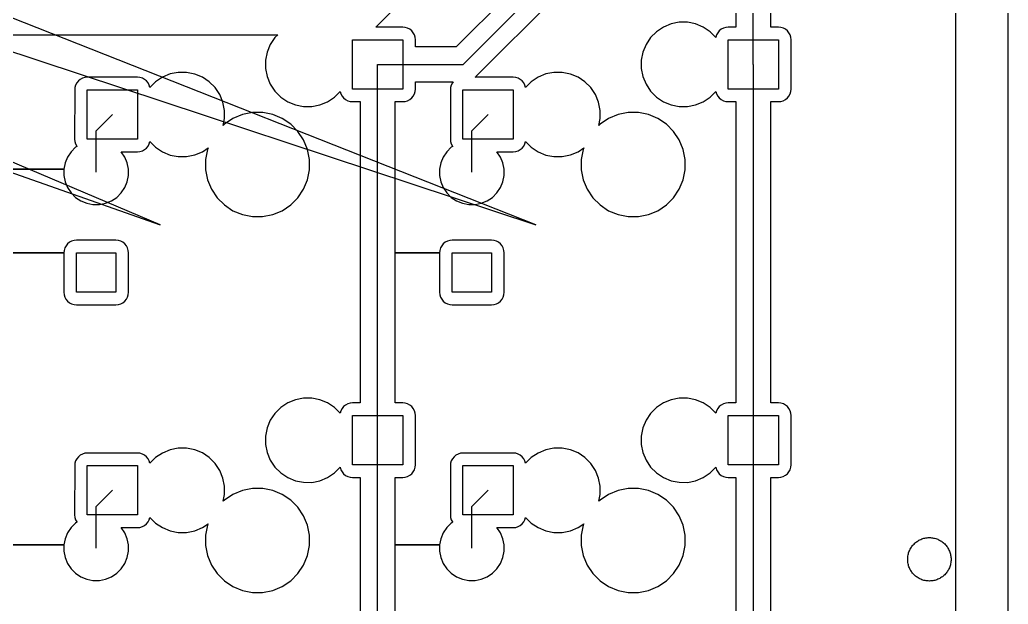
# Model space of a CAD drawing. Extents: x -29462 to 42578, y -23213 to 32194.
# Drawn here: x 37009 to 42578, y -15211 to -11919 of the extents above; entities that cross this region are included whole.
import ezdxf

# ---------------------------------------------------------------- set-up
doc = ezdxf.new("R2010")
doc.units = 0

msp = doc.modelspace()

# ---------------------------------------------------------------- linework, layer by layer
at = {"layer": 'Layer 1'}
for p, q in [((37800.32, -13074.713), (8065.38, -488.988)), ((39916.99, -13074.713), (8065.38, -488.988)), ((6520.94, -2033.48), (37800.32, -13074.713)), ((6520.94, -2033.48), (39916.99, -13074.713)), ((42577.9, -15402.5), (42577.9, -3792.83)), ((42280.8, -8446.25), (42280.8, -23213.2)), ((39507.7, -12170.7), (40952.11, -10726.29)), ((41141.8, -12170.7), (41141.8, -10693)), ((39580.80888, -12236.77823), (41018.44888, -10799.33823)), ((41043.5, -10763.9), (41043.5, -11960.9)), ((39014.9, -11960.9), (39877.653, -11098.345)), ((40101.50443, -11438.08108), (39467.06943, -12072.34708)), ((41240.3, -11960.9), (41240.3, -11558.6)), ((39167.06237, -11960.90576), (39014.9, -11960.9)), ((39180.89127, -11962.26043), (39167.06237, -11960.90576)), ((39194.15567, -11966.2962), (39180.89127, -11962.26043)), ((39206.29117, -11972.84375), (39194.15567, -11966.2962)), ((39217.01557, -11981.6773), (39206.29117, -11972.84375)), ((40635.2, -11960.50867), (40596.2534, -11986.44487)), ((40678.38, -11942.61577), (40635.2, -11960.50867)), ((40724.1, -11933.5), (40678.38, -11942.61577)), ((40770.9623, -11933.45113), (40724.1, -11933.5)), ((40816.6823, -11942.5669), (40770.9623, -11933.45113)), ((40859.8623, -11960.4598), (40816.6823, -11942.5669)), ((40898.8089, -11986.396), (40859.8623, -11960.4598)), ((40960.8889, -11972.83799), (40950.1645, -11981.67154)), ((40973.0244, -11966.29044), (40960.8889, -11972.83799)), ((40986.5711, -11962.25467), (40973.0244, -11966.29044)), ((41000.4, -11960.9), (40986.5711, -11962.25467)), ((41043.5, -11960.9), (41000.4, -11960.9)), ((41283.76237, -11960.90576), (41240.3, -11960.9)), ((41297.59127, -11962.26043), (41283.76237, -11960.90576)), ((41310.85567, -11966.2962), (41297.59127, -11962.26043)), ((41322.99117, -11972.84375), (41310.85567, -11966.2962)), ((41333.71557, -11981.6773), (41322.99117, -11972.84375)), ((35627.1155, -12003.7563), (38462.3, -12003.7)), ((38446.4956, -12019.4198), (38420.5312, -12058.2818)), ((38462.3, -12003.7), (38446.4956, -12019.4198)), ((39225.76445, -11992.43), (39217.01557, -11981.6773)), ((39232.53778, -12004.6784), (39225.76445, -11992.43)), ((39236.48889, -12017.9711), (39232.53778, -12004.6784)), ((39237.9, -12031.8), (39236.48889, -12017.9711)), ((40563.2334, -12019.49307), (40537.269, -12058.35507)), ((40596.2534, -11986.44487), (40563.2334, -12019.49307)), ((40930.7, -12018.4), (40898.8089, -11986.396)), ((40934.64229, -12004.67264), (40930.69118, -12017.96534)), ((40930.69118, -12017.96534), (40930.7, -12018.4)), ((40941.41562, -11992.42424), (40934.64229, -12004.67264)), ((40950.1645, -11981.67154), (40941.41562, -11992.42424)), ((41342.46445, -11992.43), (41333.71557, -11981.6773)), ((41349.23778, -12004.6784), (41342.46445, -11992.43)), ((41353.18889, -12017.9711), (41349.23778, -12004.6784)), ((41354.6, -12031.8), (41353.18889, -12017.9711)), ((38420.5312, -12058.2818), (38402.7512, -12101.4618)), ((38883.7, -12309.6), (38883.7, -12031.8)), ((38883.7, -12031.8), (39167.1, -12031.8)), ((39167.1, -12031.8), (39167.1, -12309.6)), ((39237.9, -12072.3), (39237.9, -12031.8)), ((39467.06943, -12072.34708), (39237.9, -12072.3)), ((40537.269, -12058.35507), (40519.489, -12101.53507)), ((41000.4, -12309.6), (41000.4, -12031.8)), ((41000.4, -12031.8), (41283.7, -12031.8)), ((41283.7, -12031.8), (41283.7, -12309.6)), ((41354.53763, -12309.60576), (41354.6, -12031.8)), ((38402.7512, -12101.4618), (38393.43787, -12147.2947)), ((40519.489, -12101.53507), (40510.17567, -12147.36797)), ((38393.43787, -12147.2947), (38393.5, -12194)), ((38393.5, -12194), (38402.81333, -12239.8329)), ((39025.1, -19049.8), (39025.1, -12170.7)), ((39025.1, -12170.7), (39507.7, -12170.7)), ((40510.17567, -12147.36797), (40510.1, -12194)), ((40510.1, -12194), (40519.41333, -12239.8329)), ((41141.8, -12170.7), (41141.8, -16404)), ((37362.0067, -12248.49044), (37349.8712, -12255.03799)), ((37375.2711, -12244.45467), (37362.0067, -12248.49044)), ((37389.1, -12243.1), (37375.2711, -12244.45467)), ((37672.39118, -12243.13466), (37389.1, -12243.1)), ((37686.22008, -12244.48933), (37672.39118, -12243.13466)), ((37699.48448, -12248.5251), (37686.22008, -12244.48933)), ((37711.90228, -12255.07265), (37699.48448, -12248.5251)), ((37813, -12242.70867), (37774.0534, -12268.64487)), ((37856.18, -12224.81577), (37813, -12242.70867)), ((37901.9, -12215.7), (37856.18, -12224.81577)), ((37948.6579, -12215.73203), (37901.9, -12215.7)), ((37994.3779, -12224.8478), (37948.6579, -12215.73203)), ((38037.5579, -12242.7407), (37994.3779, -12224.8478)), ((38076.5045, -12268.6769), (38037.5579, -12242.7407)), ((38402.81333, -12239.8329), (38420.59333, -12283.0129)), ((39574.6, -12243.1), (39577.70444, -12240.53178)), ((39789.09118, -12243.13466), (39574.6, -12243.1)), ((39577.70444, -12240.53178), (39580.80888, -12236.77823)), ((39802.92008, -12244.48933), (39789.09118, -12243.13466)), ((39816.18448, -12248.5251), (39802.92008, -12244.48933)), ((39828.60228, -12255.07265), (39816.18448, -12248.5251)), ((39929.6, -12242.70867), (39890.6534, -12268.64487)), ((39972.78, -12224.81577), (39929.6, -12242.70867)), ((40018.5, -12215.7), (39972.78, -12224.81577)), ((40065.3579, -12215.73203), (40018.5, -12215.7)), ((40111.0779, -12224.8478), (40065.3579, -12215.73203)), ((40154.2579, -12242.7407), (40111.0779, -12224.8478)), ((40193.2045, -12268.6769), (40154.2579, -12242.7407)), ((40519.41333, -12239.8329), (40537.19333, -12283.0129)), ((37319.67348, -12300.16534), (37318.26237, -12313.99424)), ((37323.62459, -12286.87264), (37319.67348, -12300.16534)), ((37330.1157, -12274.62424), (37323.62459, -12286.87264)), ((37339.1468, -12263.87154), (37330.1157, -12274.62424)), ((37349.8712, -12255.03799), (37339.1468, -12263.87154)), ((37722.62668, -12263.9062), (37711.90228, -12255.07265)), ((37731.37556, -12274.6589), (37722.62668, -12263.9062)), ((37737.86667, -12286.9073), (37731.37556, -12274.6589)), ((37742.1, -12300.2), (37737.86667, -12286.9073)), ((37742.1623, -12300.64887), (37742.1, -12300.2)), ((37774.0534, -12268.64487), (37742.1623, -12300.64887)), ((38109.5245, -12301.7251), (38076.5045, -12268.6769)), ((38135.4889, -12340.5871), (38109.5245, -12301.7251)), ((38420.59333, -12283.0129), (38446.55773, -12321.8749)), ((39237.93763, -12309.60576), (39237.9, -12269)), ((39237.9, -12269), (39451.5, -12269)), ((39436.26001, -12300.15732), (39434.8489, -12313.98622)), ((39440.21112, -12286.86462), (39436.26001, -12300.15732)), ((39446.70223, -12274.61622), (39440.21112, -12286.86462)), ((39451.5, -12269), (39446.70223, -12274.61622)), ((39839.32668, -12263.9062), (39828.60228, -12255.07265)), ((39848.07556, -12274.6589), (39839.32668, -12263.9062)), ((39854.56667, -12286.9073), (39848.07556, -12274.6589)), ((39858.8, -12300.2), (39854.56667, -12286.9073)), ((39890.6534, -12268.64487), (39858.7623, -12300.64887)), ((39858.7623, -12300.64887), (39858.8, -12300.2)), ((40226.2245, -12301.7251), (40193.2045, -12268.6769)), ((40252.1889, -12340.5871), (40226.2245, -12301.7251)), ((40537.19333, -12283.0129), (40563.15773, -12321.8749)), ((37318.26237, -12313.99424), (37318.2, -12591.8)), ((37389.1, -12591.8), (37389.1, -12314)), ((37389.1, -12314), (37672.4, -12314)), ((37672.4, -12314), (37672.4, -12591.8)), ((38153.2689, -12383.7671), (38135.4889, -12340.5871)), ((38446.55773, -12321.8749), (38479.57773, -12354.8949)), ((38479.57773, -12354.8949), (38518.52433, -12380.8593)), ((38743.2, -12380.89133), (38782.1466, -12354.92693)), ((38782.1466, -12354.92693), (38814.0377, -12322.95113)), ((38814.0377, -12322.95113), (38814, -12323.4)), ((38814, -12323.4), (38817.95111, -12336.6927)), ((38817.95111, -12336.6927), (38824.72444, -12348.9411)), ((38824.72444, -12348.9411), (38833.47332, -12359.6938)), ((38833.47332, -12359.6938), (38844.19772, -12368.49913)), ((39167.1, -12309.6), (38883.7, -12309.6)), ((39206.3288, -12368.53379), (39217.0532, -12359.72846)), ((39217.0532, -12359.72846), (39225.80208, -12348.97576)), ((39225.80208, -12348.97576), (39232.57541, -12336.72736)), ((39232.57541, -12336.72736), (39236.52652, -12323.43466)), ((39236.52652, -12323.43466), (39237.93763, -12309.60576)), ((39434.8489, -12313.98622), (39434.9, -12591.8)), ((39505.7, -12591.8), (39505.7, -12314)), ((39505.7, -12314), (39789.1, -12314)), ((39789.1, -12314), (39789.1, -12591.8)), ((40269.9689, -12383.7671), (40252.1889, -12340.5871)), ((40563.15773, -12321.8749), (40596.17773, -12354.8949)), ((40596.17773, -12354.8949), (40635.12433, -12380.8593)), ((40859.8, -12380.89133), (40898.7466, -12354.92693)), ((40898.7466, -12354.92693), (40930.6377, -12322.95113)), ((40930.6377, -12322.95113), (40930.7, -12323.4)), ((40930.7, -12323.4), (40934.65111, -12336.6927)), ((40934.65111, -12336.6927), (40941.42444, -12348.9411)), ((40941.42444, -12348.9411), (40950.17332, -12359.6938)), ((40950.17332, -12359.6938), (40960.89772, -12368.49913)), ((41283.7, -12309.6), (41000.4, -12309.6)), ((41322.9288, -12368.53379), (41333.6532, -12359.72846)), ((41333.6532, -12359.72846), (41342.40208, -12348.97576)), ((41342.40208, -12348.97576), (41349.17541, -12336.72736)), ((41349.17541, -12336.72736), (41353.12652, -12323.43466)), ((41353.12652, -12323.43466), (41354.53763, -12309.60576)), ((38162.3, -12429.6), (38153.2689, -12383.7671)), ((38518.52433, -12380.8593), (38561.70433, -12398.7522)), ((38561.70433, -12398.7522), (38607.42433, -12407.86797)), ((38607.42433, -12407.86797), (38654.3, -12407.9)), ((38654.3, -12407.9), (38700.02, -12398.78423)), ((38700.02, -12398.78423), (38743.2, -12380.89133)), ((38844.19772, -12368.49913), (38856.33322, -12375.0749)), ((38856.33322, -12375.0749), (38869.87992, -12379.11067)), ((38869.87992, -12379.11067), (38883.70882, -12380.46534)), ((38883.70882, -12380.46534), (38926.9, -12380.5)), ((38926.9, -12380.5), (38926.9, -14077.6)), ((39123.6, -13231.8), (39123.6, -12380.5)), ((39123.6, -12380.5), (39167.1, -12380.5)), ((39167.1, -12380.5), (39180.9289, -12379.14533)), ((39180.9289, -12379.14533), (39194.1933, -12375.10956)), ((39194.1933, -12375.10956), (39206.3288, -12368.53379)), ((40279, -12429.6), (40269.9689, -12383.7671)), ((40635.12433, -12380.8593), (40678.30433, -12398.7522)), ((40678.30433, -12398.7522), (40724.02433, -12407.86797)), ((40724.02433, -12407.86797), (40770.9, -12407.9)), ((40770.9, -12407.9), (40816.62, -12398.78423)), ((40816.62, -12398.78423), (40859.8, -12380.89133)), ((40960.89772, -12368.49913), (40973.03322, -12375.0749)), ((40973.03322, -12375.0749), (40986.57992, -12379.11067)), ((40986.57992, -12379.11067), (41000.40882, -12380.46534)), ((41000.40882, -12380.46534), (41043.5, -12380.5)), ((41043.5, -12380.5), (41043.5, -14077.6)), ((41240.3, -14077.6), (41240.3, -12380.5)), ((41240.3, -12380.5), (41283.7, -12380.5)), ((41283.7, -12380.5), (41297.5289, -12379.14533)), ((41297.5289, -12379.14533), (41310.7933, -12375.10956)), ((41310.7933, -12375.10956), (41322.9288, -12368.53379)), ((37439.3, -12544.1), (37530.7399, -12452.9423)), ((38162.32022, -12476.22314), (38162.3, -12429.6)), ((38263.0734, -12453.5607), (38210.0157, -12475.6305)), ((38319.8, -12442.3), (38263.0734, -12453.5607)), ((38377.4225, -12442.3377), (38319.8, -12442.3)), ((38434.1491, -12453.5984), (38377.4225, -12442.3377)), ((38487.2068, -12475.6682), (38434.1491, -12453.5984)), ((39556, -12544.1), (39647.4399, -12452.9423)), ((40279.02022, -12476.22314), (40279, -12429.6)), ((40379.7734, -12453.5607), (40326.7157, -12475.6305)), ((40436.5, -12442.3), (40379.7734, -12453.5607)), ((40494.0225, -12442.3377), (40436.5, -12442.3)), ((40550.7491, -12453.5984), (40494.0225, -12442.3377)), ((40603.8068, -12475.6682), (40550.7491, -12453.5984)), ((38154.70023, -12514.83114), (38162.32022, -12476.22314)), ((38162.038, -12507.6627), (38154.70023, -12514.83114)), ((38210.0157, -12475.6305), (38162.038, -12507.6627)), ((38535.1845, -12507.7004), (38487.2068, -12475.6682)), ((38576.1067, -12548.4815), (38535.1845, -12507.7004)), ((40271.40023, -12514.83114), (40279.02022, -12476.22314)), ((40278.738, -12507.6627), (40271.40023, -12514.83114)), ((40326.7157, -12475.6305), (40278.738, -12507.6627)), ((40651.7845, -12507.7004), (40603.8068, -12475.6682)), ((40692.7067, -12548.4815), (40651.7845, -12507.7004)), ((37439.3, -12778.3), (37439.3, -12544.1)), ((38607.9978, -12596.4592), (38576.1067, -12548.4815)), ((39556, -12778.3), (39556, -12544.1)), ((40724.5978, -12596.4592), (40692.7067, -12548.4815)), ((37323.56223, -12637.35066), (37298.44443, -12662.66596)), ((37318.2, -12591.8), (37319.61111, -12605.6289)), ((37319.61111, -12605.6289), (37323.56222, -12618.9216)), ((37323.56222, -12618.9216), (37330.05333, -12631.17)), ((37331.18222, -12632.35533), (37323.56223, -12637.35066)), ((37330.05333, -12631.17), (37331.18222, -12632.35533)), ((37672.4, -12591.8), (37389.1, -12591.8)), ((37722.6355, -12641.92846), (37731.38438, -12631.17576)), ((37731.38438, -12631.17576), (37737.87549, -12618.92736)), ((37737.87549, -12618.92736), (37742.10882, -12605.63466)), ((37742.10882, -12605.63466), (37742.1, -12605.2)), ((37742.1, -12605.2), (37773.9911, -12637.1758)), ((37773.9911, -12637.1758), (37812.9377, -12663.1402)), ((38037.6, -12663.09133), (38070.62, -12641.02153)), ((38070.62, -12641.02153), (38066.95111, -12649.68575)), ((38630.0111, -12649.7145), (38607.9978, -12596.4592)), ((39440.26223, -12637.35066), (39415.14443, -12662.66596)), ((39434.9, -12591.8), (39436.31111, -12605.6289)), ((39436.31111, -12605.6289), (39440.26222, -12618.9216)), ((39440.26222, -12618.9216), (39446.75333, -12631.17)), ((39447.88222, -12632.35533), (39440.26223, -12637.35066)), ((39446.75333, -12631.17), (39447.88222, -12632.35533)), ((39789.1, -12591.8), (39505.7, -12591.8)), ((39839.3355, -12641.92846), (39848.08438, -12631.17576)), ((39848.08438, -12631.17576), (39854.57549, -12618.92736)), ((39854.57549, -12618.92736), (39858.80882, -12605.63466)), ((39858.80882, -12605.63466), (39858.8, -12605.2)), ((39858.8, -12605.2), (39890.6911, -12637.1758)), ((39890.6911, -12637.1758), (39929.6377, -12663.1402)), ((40154.3, -12663.09133), (40187.32, -12641.02153)), ((40187.32, -12641.02153), (40183.65111, -12649.68575)), ((40746.6111, -12649.7145), (40724.5978, -12596.4592)), ((37278.40663, -12692.41216), (37264.85993, -12725.46036)), ((37298.44443, -12662.66596), (37278.40663, -12692.41216)), ((37580.64227, -12662.7254), (37672.4, -12662.7)), ((37600.39777, -12692.4434), (37580.64227, -12662.7254)), ((37614.22667, -12725.4916), (37600.39777, -12692.4434)), ((37672.4, -12662.7), (37686.2289, -12661.34533)), ((37686.2289, -12661.34533), (37699.4933, -12657.30956)), ((37699.4933, -12657.30956), (37711.9111, -12650.73379)), ((37711.9111, -12650.73379), (37722.6355, -12641.92846)), ((37812.9377, -12663.1402), (37856.1177, -12681.0331)), ((37856.1177, -12681.0331), (37901.8377, -12690.14887)), ((37901.8377, -12690.14887), (37948.7, -12690.1)), ((37948.7, -12690.1), (37994.42, -12680.98423)), ((37994.42, -12680.98423), (38037.6, -12663.09133)), ((38066.95111, -12649.68575), (38055.94441, -12706.27125)), ((38641.3, -12706.3), (38630.0111, -12649.7145)), ((39395.10663, -12692.41216), (39381.55993, -12725.46036)), ((39415.14443, -12662.66596), (39395.10663, -12692.41216)), ((39697.34227, -12662.7254), (39789.1, -12662.7)), ((39717.09777, -12692.4434), (39697.34227, -12662.7254)), ((39730.92667, -12725.4916), (39717.09777, -12692.4434)), ((39789.1, -12662.7), (39802.9289, -12661.34533)), ((39802.9289, -12661.34533), (39816.1933, -12657.30956)), ((39816.1933, -12657.30956), (39828.6111, -12650.73379)), ((39828.6111, -12650.73379), (39839.3355, -12641.92846)), ((39929.6377, -12663.1402), (39972.8177, -12681.0331)), ((39972.8177, -12681.0331), (40018.5377, -12690.14887)), ((40018.5377, -12690.14887), (40065.4, -12690.1)), ((40065.4, -12690.1), (40111.12, -12680.98423)), ((40111.12, -12680.98423), (40154.3, -12663.09133)), ((40183.65111, -12649.68575), (40172.64441, -12706.27125)), ((40757.9, -12706.3), (40746.6111, -12649.7145)), ((37264.85993, -12725.46036), (37257.80438, -12760.56876)), ((37621, -12760.6), (37614.22667, -12725.4916)), ((38055.94441, -12706.27125), (38055.9, -12764)), ((38641.2775, -12763.966), (38641.3, -12706.3)), ((39381.55993, -12725.46036), (39374.50438, -12760.56876)), ((39737.7, -12760.6), (39730.92667, -12725.4916)), ((40172.64441, -12706.27125), (40172.6, -12764)), ((40757.9775, -12763.966), (40757.9, -12706.3)), ((37257.80438, -12760.56876), (35419.4, -12760.6)), ((35419.4, -12760.6), (37257.8, -12760.6)), ((37257.8, -12760.6), (37257.8, -12796.4)), ((37257.8, -12796.4), (37264.85555, -12831.5084)), ((37614.3154, -12831.43502), (37621.08873, -12796.32662)), ((37621.08873, -12796.32662), (37621, -12760.6)), ((38055.9, -12764), (38066.9067, -12820.5573)), ((38629.9886, -12820.5233), (38641.2775, -12763.966)), ((39374.50438, -12760.56876), (39374.5, -12796.4)), ((39374.5, -12796.4), (39381.55555, -12831.5084)), ((39730.9154, -12831.43502), (39737.68873, -12796.32662)), ((39737.68873, -12796.32662), (39737.7, -12760.6)), ((40172.6, -12764), (40183.6067, -12820.5573)), ((40746.6886, -12820.5233), (40757.9775, -12763.966)), ((37264.85555, -12831.5084), (37278.40225, -12864.5566)), ((37600.4865, -12864.48322), (37614.3154, -12831.43502)), ((38066.9067, -12820.5573), (38089.2022, -12873.8408)), ((38607.9753, -12873.8068), (38629.9886, -12820.5233)), ((39381.55555, -12831.5084), (39395.10225, -12864.5566)), ((39717.0865, -12864.48322), (39730.9154, -12831.43502)), ((40183.6067, -12820.5573), (40205.9022, -12873.8408)), ((40724.6753, -12873.8068), (40746.6886, -12820.5233)), ((37278.40225, -12864.5566), (37298.44005, -12894.3028)), ((37298.44005, -12894.3028), (37323.55785, -12919.6181)), ((37323.55785, -12919.6181), (37353.47335, -12939.4865)), ((37525.6977, -12939.41312), (37555.331, -12919.54472)), ((37555.331, -12919.54472), (37580.731, -12894.22942)), ((37580.731, -12894.22942), (37600.4865, -12864.48322)), ((38089.2022, -12873.8408), (38121.0933, -12921.8185)), ((38576.0842, -12921.7845), (38607.9753, -12873.8068)), ((39395.10225, -12864.5566), (39415.14005, -12894.3028)), ((39415.14005, -12894.3028), (39440.25785, -12919.6181)), ((39440.25785, -12919.6181), (39470.17335, -12939.4865)), ((39642.2977, -12939.41312), (39671.931, -12919.54472)), ((39671.931, -12919.54472), (39697.331, -12894.22942)), ((39697.331, -12894.22942), (39717.0865, -12864.48322)), ((40205.9022, -12873.8408), (40237.7933, -12921.8185)), ((40692.7842, -12921.7845), (40724.6753, -12873.8068)), ((37353.47335, -12939.4865), (37386.49335, -12953.2025)), ((37386.49335, -12953.2025), (37421.48885, -12960.17338)), ((37421.48885, -12960.17338), (37457.4, -12960.1)), ((37457.4, -12960.1), (37492.3955, -12953.12912)), ((37492.3955, -12953.12912), (37525.6977, -12939.41312)), ((38121.0933, -12921.8185), (38162.0155, -12962.5714)), ((38162.0155, -12962.5714), (38209.9932, -12994.6318)), ((38487.1843, -12994.5978), (38535.162, -12962.5374)), ((38535.162, -12962.5374), (38576.0842, -12921.7845)), ((39470.17335, -12939.4865), (39503.19335, -12953.2025)), ((39503.19335, -12953.2025), (39538.18885, -12960.17338)), ((39538.18885, -12960.17338), (39574, -12960.1)), ((39574, -12960.1), (39608.9955, -12953.12912)), ((39608.9955, -12953.12912), (39642.2977, -12939.41312)), ((40237.7933, -12921.8185), (40278.7155, -12962.5714)), ((40278.7155, -12962.5714), (40326.6932, -12994.6318)), ((40603.8843, -12994.5978), (40651.862, -12962.5374)), ((40651.862, -12962.5374), (40692.7842, -12921.7845)), ((38209.9932, -12994.6318), (38263.0509, -13016.7016)), ((38263.0509, -13016.7016), (38319.7775, -13027.934)), ((38319.7775, -13027.934), (38377.4, -13027.9)), ((38377.4, -13027.9), (38434.1266, -13016.6676)), ((38434.1266, -13016.6676), (38487.1843, -12994.5978)), ((40326.6932, -12994.6318), (40379.7509, -13016.7016)), ((40379.7509, -13016.7016), (40436.4775, -13027.934)), ((40436.4775, -13027.934), (40494.1, -13027.9)), ((40494.1, -13027.9), (40550.8266, -13016.6676)), ((40550.8266, -13016.6676), (40603.8843, -12994.5978)), ((37269.41562, -13192.39594), (37262.92451, -13204.67264)), ((37278.1645, -13181.67154), (37269.41562, -13192.39594)), ((37288.8889, -13172.83799), (37278.1645, -13181.67154)), ((37301.3067, -13166.29044), (37288.8889, -13172.83799)), ((37314.5711, -13162.25467), (37301.3067, -13166.29044)), ((37328.4, -13160.9), (37314.5711, -13162.25467)), ((37550.48007, -13160.90576), (37328.4, -13160.9)), ((37564.30897, -13162.26043), (37550.48007, -13160.90576)), ((37577.57337, -13166.2962), (37564.30897, -13162.26043)), ((37589.99117, -13172.84375), (37577.57337, -13166.2962)), ((37600.71557, -13181.6773), (37589.99117, -13172.84375)), ((37609.46445, -13192.4017), (37600.71557, -13181.6773)), ((37615.95556, -13204.6784), (37609.46445, -13192.4017)), ((39386.01562, -13192.39594), (39379.52451, -13204.67264)), ((39394.7645, -13181.67154), (39386.01562, -13192.39594)), ((39405.4889, -13172.83799), (39394.7645, -13181.67154)), ((39417.9067, -13166.29044), (39405.4889, -13172.83799)), ((39431.1711, -13162.25467), (39417.9067, -13166.29044)), ((39445, -13160.9), (39431.1711, -13162.25467)), ((39667.18007, -13160.90576), (39445, -13160.9)), ((39681.00897, -13162.26043), (39667.18007, -13160.90576)), ((39694.27337, -13166.2962), (39681.00897, -13162.26043)), ((39706.69117, -13172.84375), (39694.27337, -13166.2962)), ((39717.41557, -13181.6773), (39706.69117, -13172.84375)), ((39726.16445, -13192.4017), (39717.41557, -13181.6773)), ((39732.65556, -13204.6784), (39726.16445, -13192.4017)), ((37257.56229, -13231.79424), (35419.4, -13231.8)), ((35419.4, -13231.8), (37257.5, -13231.8)), ((37257.5, -13231.8), (37257.5, -13454)), ((37258.9734, -13217.96534), (37257.56229, -13231.79424)), ((37262.92451, -13204.67264), (37258.9734, -13217.96534)), ((37328.4, -13454), (37328.4, -13231.8)), ((37328.4, -13231.8), (37550.5, -13231.8)), ((37550.5, -13231.8), (37550.5, -13454)), ((37620.18889, -13217.9711), (37615.95556, -13204.6784)), ((37621.6, -13231.8), (37620.18889, -13217.9711)), ((37621.61993, -13454.00576), (37621.6, -13231.8)), ((39374.16229, -13231.79424), (39123.6, -13231.8)), ((39123.6, -14077.6), (39123.6, -13231.8)), ((39123.6, -13231.8), (39374.2, -13231.8)), ((39375.5734, -13217.96534), (39374.16229, -13231.79424)), ((39374.2, -13231.8), (39374.2, -13454)), ((39379.52451, -13204.67264), (39375.5734, -13217.96534)), ((39445, -13454), (39445, -13231.8)), ((39445, -13231.8), (39667.1, -13231.8)), ((39667.1, -13231.8), (39667.1, -13454)), ((39736.88889, -13217.9711), (39732.65556, -13204.6784)), ((39738.3, -13231.8), (39736.88889, -13217.9711)), ((39738.21993, -13454.00576), (39738.3, -13231.8)), ((37257.5, -13454), (37258.91111, -13467.8289)), ((37258.91111, -13467.8289), (37262.86222, -13481.1216)), ((37550.5, -13454), (37328.4, -13454)), ((37615.97549, -13481.12736), (37620.20882, -13467.83466)), ((37620.20882, -13467.83466), (37621.61993, -13454.00576)), ((39374.2, -13454), (39375.61111, -13467.8289)), ((39375.61111, -13467.8289), (39379.56222, -13481.1216)), ((39667.1, -13454), (39445, -13454)), ((39732.57549, -13481.12736), (39736.80882, -13467.83466)), ((39736.80882, -13467.83466), (39738.21993, -13454.00576)), ((37262.86222, -13481.1216), (37269.35333, -13493.3983)), ((37269.35333, -13493.3983), (37278.10221, -13504.1227)), ((37278.10221, -13504.1227), (37288.82661, -13512.95625)), ((37288.82661, -13512.95625), (37301.24441, -13519.5038)), ((37301.24441, -13519.5038), (37314.50881, -13523.53957)), ((37314.50881, -13523.53957), (37328.33771, -13524.89424)), ((37328.33771, -13524.89424), (37550.5, -13524.9)), ((37550.5, -13524.9), (37564.3289, -13523.54533)), ((37564.3289, -13523.54533), (37577.5933, -13519.50956)), ((37577.5933, -13519.50956), (37590.0111, -13512.96201)), ((37590.0111, -13512.96201), (37600.7355, -13504.12846)), ((37600.7355, -13504.12846), (37609.48438, -13493.40406)), ((37609.48438, -13493.40406), (37615.97549, -13481.12736)), ((39379.56222, -13481.1216), (39386.05333, -13493.3983)), ((39386.05333, -13493.3983), (39394.80221, -13504.1227)), ((39394.80221, -13504.1227), (39405.52661, -13512.95625)), ((39405.52661, -13512.95625), (39417.94441, -13519.5038)), ((39417.94441, -13519.5038), (39431.20881, -13523.53957)), ((39431.20881, -13523.53957), (39445.03771, -13524.89424)), ((39445.03771, -13524.89424), (39667.1, -13524.9)), ((39667.1, -13524.9), (39680.9289, -13523.54533)), ((39680.9289, -13523.54533), (39694.1933, -13519.50956)), ((39694.1933, -13519.50956), (39706.6111, -13512.96201)), ((39706.6111, -13512.96201), (39717.3355, -13504.12846)), ((39717.3355, -13504.12846), (39726.08438, -13493.40406)), ((39726.08438, -13493.40406), (39732.57549, -13481.12736)), ((38518.5, -14077.10867), (38479.5534, -14103.04487)), ((38561.68, -14059.21577), (38518.5, -14077.10867)), ((38607.4, -14050.1), (38561.68, -14059.21577)), ((38654.2623, -14050.15113), (38607.4, -14050.1)), ((38699.9823, -14059.2669), (38654.2623, -14050.15113)), ((38743.1623, -14077.1598), (38699.9823, -14059.2669)), ((38782.1089, -14103.096), (38743.1623, -14077.1598)), ((38856.3244, -14082.99044), (38844.1889, -14089.53799)), ((38869.8711, -14078.95467), (38856.3244, -14082.99044)), ((38883.7, -14077.6), (38869.8711, -14078.95467)), ((38926.9, -14077.6), (38883.7, -14077.6)), ((39167.06237, -14077.60576), (39123.6, -14077.6)), ((39180.89127, -14078.96043), (39167.06237, -14077.60576)), ((39194.15567, -14082.9962), (39180.89127, -14078.96043)), ((39206.29117, -14089.54375), (39194.15567, -14082.9962)), ((40635.2, -14077.10867), (40596.2534, -14103.04487)), ((40678.38, -14059.21577), (40635.2, -14077.10867)), ((40724.1, -14050.1), (40678.38, -14059.21577)), ((40770.9623, -14050.15113), (40724.1, -14050.1)), ((40816.6823, -14059.2669), (40770.9623, -14050.15113)), ((40859.8623, -14077.1598), (40816.6823, -14059.2669)), ((40898.8089, -14103.096), (40859.8623, -14077.1598)), ((40973.0244, -14082.99044), (40960.8889, -14089.53799)), ((40986.5711, -14078.95467), (40973.0244, -14082.99044)), ((41000.4, -14077.6), (40986.5711, -14078.95467)), ((41043.5, -14077.6), (41000.4, -14077.6)), ((41283.76237, -14077.60576), (41240.3, -14077.6)), ((41297.59127, -14078.96043), (41283.76237, -14077.60576)), ((41310.85567, -14082.9962), (41297.59127, -14078.96043)), ((41322.99117, -14089.54375), (41310.85567, -14082.9962)), ((38446.5334, -14136.09307), (38420.569, -14174.95507)), ((38479.5534, -14103.04487), (38446.5334, -14136.09307)), ((38814, -14135.1), (38782.1089, -14103.096)), ((38817.94229, -14121.37264), (38813.99118, -14134.66534)), ((38813.99118, -14134.66534), (38814, -14135.1)), ((38824.71562, -14109.12424), (38817.94229, -14121.37264)), ((38833.4645, -14098.37154), (38824.71562, -14109.12424)), ((38844.1889, -14089.53799), (38833.4645, -14098.37154)), ((39217.01557, -14098.3773), (39206.29117, -14089.54375)), ((39225.76445, -14109.13), (39217.01557, -14098.3773)), ((39232.53778, -14121.3784), (39225.76445, -14109.13)), ((39236.48889, -14134.6711), (39232.53778, -14121.3784)), ((39237.9, -14148.5), (39236.48889, -14134.6711)), ((40563.2334, -14136.09307), (40537.269, -14174.95507)), ((40596.2534, -14103.04487), (40563.2334, -14136.09307)), ((40930.7, -14135.1), (40898.8089, -14103.096)), ((40934.64229, -14121.37264), (40930.69118, -14134.66534)), ((40930.69118, -14134.66534), (40930.7, -14135.1)), ((40941.41562, -14109.12424), (40934.64229, -14121.37264)), ((40950.1645, -14098.37154), (40941.41562, -14109.12424)), ((40960.8889, -14089.53799), (40950.1645, -14098.37154)), ((41333.71557, -14098.3773), (41322.99117, -14089.54375)), ((41342.46445, -14109.13), (41333.71557, -14098.3773)), ((41349.23778, -14121.3784), (41342.46445, -14109.13)), ((41353.18889, -14134.6711), (41349.23778, -14121.3784)), ((41354.6, -14148.5), (41353.18889, -14134.6711)), ((38420.569, -14174.95507), (38402.789, -14218.13507)), ((38883.7, -14426.2), (38883.7, -14148.5)), ((38883.7, -14148.5), (39167.1, -14148.5)), ((39167.1, -14148.5), (39167.1, -14426.2)), ((39237.93763, -14426.20576), (39237.9, -14148.5)), ((40537.269, -14174.95507), (40519.489, -14218.13507)), ((41000.4, -14426.2), (41000.4, -14148.5)), ((41000.4, -14148.5), (41283.7, -14148.5)), ((41283.7, -14148.5), (41283.7, -14426.2)), ((41354.53763, -14426.20576), (41354.6, -14148.5)), ((38402.789, -14218.13507), (38393.47567, -14263.96797)), ((40519.489, -14218.13507), (40510.17567, -14263.96797)), ((38393.47567, -14263.96797), (38393.5, -14310.7)), ((38393.5, -14310.7), (38402.81333, -14356.5329)), ((40510.17567, -14263.96797), (40510.1, -14310.7)), ((40510.1, -14310.7), (40519.41333, -14356.5329)), ((37362.0067, -14365.19044), (37349.8712, -14371.73799)), ((37375.2711, -14361.15467), (37362.0067, -14365.19044)), ((37389.1, -14359.8), (37375.2711, -14361.15467)), ((37672.39118, -14359.83466), (37389.1, -14359.8)), ((37686.22008, -14361.18933), (37672.39118, -14359.83466)), ((37699.48448, -14365.2251), (37686.22008, -14361.18933)), ((37711.90228, -14371.77265), (37699.48448, -14365.2251)), ((37813, -14359.40867), (37774.0534, -14385.34487)), ((37856.18, -14341.51577), (37813, -14359.40867)), ((37901.9, -14332.4), (37856.18, -14341.51577)), ((37948.6579, -14332.33203), (37901.9, -14332.4)), ((37994.3779, -14341.4478), (37948.6579, -14332.33203)), ((38037.5579, -14359.3407), (37994.3779, -14341.4478)), ((38076.5045, -14385.2769), (38037.5579, -14359.3407)), ((38402.81333, -14356.5329), (38420.59333, -14399.7129)), ((39478.6067, -14365.19044), (39466.4712, -14371.73799)), ((39491.8711, -14361.15467), (39478.6067, -14365.19044)), ((39505.7, -14359.8), (39491.8711, -14361.15467)), ((39789.09118, -14359.83466), (39505.7, -14359.8)), ((39802.92008, -14361.18933), (39789.09118, -14359.83466)), ((39816.18448, -14365.2251), (39802.92008, -14361.18933)), ((39828.60228, -14371.77265), (39816.18448, -14365.2251)), ((39929.6, -14359.40867), (39890.6534, -14385.34487)), ((39972.78, -14341.51577), (39929.6, -14359.40867)), ((40018.5, -14332.4), (39972.78, -14341.51577)), ((40065.3579, -14332.33203), (40018.5, -14332.4)), ((40111.0779, -14341.4478), (40065.3579, -14332.33203)), ((40154.2579, -14359.3407), (40111.0779, -14341.4478)), ((40193.2045, -14385.2769), (40154.2579, -14359.3407)), ((40519.41333, -14356.5329), (40537.19333, -14399.7129)), ((37319.67348, -14416.86534), (37318.26237, -14430.69424)), ((37323.62459, -14403.57264), (37319.67348, -14416.86534)), ((37330.1157, -14391.32424), (37323.62459, -14403.57264)), ((37339.1468, -14380.57154), (37330.1157, -14391.32424)), ((37349.8712, -14371.73799), (37339.1468, -14380.57154)), ((37722.62668, -14380.6062), (37711.90228, -14371.77265)), ((37731.37556, -14391.3589), (37722.62668, -14380.6062)), ((37737.86667, -14403.6073), (37731.37556, -14391.3589)), ((37742.1, -14416.9), (37737.86667, -14403.6073)), ((37742.1623, -14417.34887), (37742.1, -14416.9)), ((37774.0534, -14385.34487), (37742.1623, -14417.34887)), ((38109.5245, -14418.3251), (38076.5045, -14385.2769)), ((38135.4889, -14457.1871), (38109.5245, -14418.3251)), ((38420.59333, -14399.7129), (38446.55773, -14438.5749)), ((39436.27348, -14416.86534), (39434.86237, -14430.69424)), ((39440.22459, -14403.57264), (39436.27348, -14416.86534)), ((39446.7157, -14391.32424), (39440.22459, -14403.57264)), ((39455.7468, -14380.57154), (39446.7157, -14391.32424)), ((39466.4712, -14371.73799), (39455.7468, -14380.57154)), ((39839.32668, -14380.6062), (39828.60228, -14371.77265)), ((39848.07556, -14391.3589), (39839.32668, -14380.6062)), ((39854.56667, -14403.6073), (39848.07556, -14391.3589)), ((39858.8, -14416.9), (39854.56667, -14403.6073)), ((39890.6534, -14385.34487), (39858.7623, -14417.34887)), ((39858.7623, -14417.34887), (39858.8, -14416.9)), ((40226.2245, -14418.3251), (40193.2045, -14385.2769)), ((40252.1889, -14457.1871), (40226.2245, -14418.3251)), ((40537.19333, -14399.7129), (40563.15773, -14438.5749)), ((37318.26237, -14430.69424), (37318.2, -14708.5)), ((37389.1, -14708.5), (37389.1, -14430.7)), ((37389.1, -14430.7), (37672.4, -14430.7)), ((37672.4, -14430.7), (37672.4, -14708.5)), ((38153.2689, -14500.3671), (38135.4889, -14457.1871)), ((38446.55773, -14438.5749), (38479.57773, -14471.5949)), ((38479.57773, -14471.5949), (38518.52433, -14497.5593)), ((38743.2, -14497.59133), (38782.1466, -14471.62693)), ((38782.1466, -14471.62693), (38814.0377, -14439.65113)), ((38814.0377, -14439.65113), (38814, -14440.1)), ((38814, -14440.1), (38817.95111, -14453.3927)), ((38817.95111, -14453.3927), (38824.72444, -14465.6411)), ((38824.72444, -14465.6411), (38833.47332, -14476.3938)), ((38833.47332, -14476.3938), (38844.19772, -14485.19913)), ((39167.1, -14426.2), (38883.7, -14426.2)), ((39206.3288, -14485.13379), (39217.0532, -14476.32846)), ((39217.0532, -14476.32846), (39225.80208, -14465.57576)), ((39225.80208, -14465.57576), (39232.57541, -14453.32736)), ((39232.57541, -14453.32736), (39236.52652, -14440.03466)), ((39236.52652, -14440.03466), (39237.93763, -14426.20576)), ((39434.86237, -14430.69424), (39434.9, -14708.5)), ((39505.7, -14708.5), (39505.7, -14430.7)), ((39505.7, -14430.7), (39789.1, -14430.7)), ((39789.1, -14430.7), (39789.1, -14708.5)), ((40269.9689, -14500.3671), (40252.1889, -14457.1871)), ((40563.15773, -14438.5749), (40596.17773, -14471.5949)), ((40596.17773, -14471.5949), (40635.12433, -14497.5593)), ((40859.8, -14497.59133), (40898.7466, -14471.62693)), ((40898.7466, -14471.62693), (40930.6377, -14439.65113)), ((40930.6377, -14439.65113), (40930.7, -14440.1)), ((40930.7, -14440.1), (40934.65111, -14453.3927)), ((40934.65111, -14453.3927), (40941.42444, -14465.6411)), ((40941.42444, -14465.6411), (40950.17332, -14476.3938)), ((40950.17332, -14476.3938), (40960.89772, -14485.19913)), ((41283.7, -14426.2), (41000.4, -14426.2)), ((41322.9288, -14485.13379), (41333.6532, -14476.32846)), ((41333.6532, -14476.32846), (41342.40208, -14465.57576)), ((41342.40208, -14465.57576), (41349.17541, -14453.32736)), ((41349.17541, -14453.32736), (41353.12652, -14440.03466)), ((41353.12652, -14440.03466), (41354.53763, -14426.20576)), ((38162.3, -14546.2), (38153.2689, -14500.3671)), ((38518.52433, -14497.5593), (38561.70433, -14515.4522)), ((38561.70433, -14515.4522), (38607.42433, -14524.56797)), ((38607.42433, -14524.56797), (38654.3, -14524.6)), ((38654.3, -14524.6), (38700.02, -14515.48423)), ((38700.02, -14515.48423), (38743.2, -14497.59133)), ((38844.19772, -14485.19913), (38856.33322, -14491.7749)), ((38856.33322, -14491.7749), (38869.87992, -14495.81067)), ((38869.87992, -14495.81067), (38883.70882, -14497.16534)), ((38883.70882, -14497.16534), (38926.9, -14497.1)), ((38926.9, -14497.1), (38926.9, -16194.2)), ((39123.6, -14877.2), (39123.6, -14497.1)), ((39123.6, -14497.1), (39167.1, -14497.1)), ((39167.1, -14497.1), (39180.9289, -14495.74533)), ((39180.9289, -14495.74533), (39194.1933, -14491.70956)), ((39194.1933, -14491.70956), (39206.3288, -14485.13379)), ((40279, -14546.2), (40269.9689, -14500.3671)), ((40635.12433, -14497.5593), (40678.30433, -14515.4522)), ((40678.30433, -14515.4522), (40724.02433, -14524.56797)), ((40724.02433, -14524.56797), (40770.9, -14524.6)), ((40770.9, -14524.6), (40816.62, -14515.48423)), ((40816.62, -14515.48423), (40859.8, -14497.59133)), ((40960.89772, -14485.19913), (40973.03322, -14491.7749)), ((40973.03322, -14491.7749), (40986.57992, -14495.81067)), ((40986.57992, -14495.81067), (41000.40882, -14497.16534)), ((41000.40882, -14497.16534), (41043.5, -14497.1)), ((41043.5, -14497.1), (41043.5, -16194.2)), ((41240.3, -16194.2), (41240.3, -14497.1)), ((41240.3, -14497.1), (41283.7, -14497.1)), ((41283.7, -14497.1), (41297.5289, -14495.74533)), ((41297.5289, -14495.74533), (41310.7933, -14491.70956)), ((41310.7933, -14491.70956), (41322.9288, -14485.13379)), ((37439.3, -14660.7), (37530.7399, -14569.5423)), ((38162.32022, -14592.92314), (38162.3, -14546.2)), ((38263.0734, -14570.2607), (38210.0157, -14592.3305)), ((38319.8, -14559), (38263.0734, -14570.2607)), ((38377.4225, -14559.0377), (38319.8, -14559)), ((38434.1491, -14570.2984), (38377.4225, -14559.0377)), ((38487.2068, -14592.3682), (38434.1491, -14570.2984)), ((39556, -14660.7), (39647.4399, -14569.5423)), ((40279.02022, -14592.92314), (40279, -14546.2)), ((40379.7734, -14570.2607), (40326.7157, -14592.3305)), ((40436.5, -14559), (40379.7734, -14570.2607)), ((40494.0225, -14559.0377), (40436.5, -14559)), ((40550.7491, -14570.2984), (40494.0225, -14559.0377)), ((40603.8068, -14592.3682), (40550.7491, -14570.2984)), ((38154.70023, -14631.53114), (38162.32022, -14592.92314)), ((38162.038, -14624.3627), (38154.70023, -14631.53114)), ((38210.0157, -14592.3305), (38162.038, -14624.3627)), ((38535.1845, -14624.4004), (38487.2068, -14592.3682)), ((38576.1067, -14665.1815), (38535.1845, -14624.4004)), ((40271.40023, -14631.53114), (40279.02022, -14592.92314)), ((40278.738, -14624.3627), (40271.40023, -14631.53114)), ((40326.7157, -14592.3305), (40278.738, -14624.3627)), ((40651.7845, -14624.4004), (40603.8068, -14592.3682)), ((40692.7067, -14665.1815), (40651.7845, -14624.4004)), ((37439.3, -14895), (37439.3, -14660.7)), ((38607.9978, -14713.1592), (38576.1067, -14665.1815)), ((39556, -14895), (39556, -14660.7)), ((40724.5978, -14713.1592), (40692.7067, -14665.1815)), ((37323.56223, -14754.05066), (37298.44443, -14779.36596)), ((37318.2, -14708.5), (37319.61111, -14722.3289)), ((37319.61111, -14722.3289), (37323.56222, -14735.6216)), ((37323.56222, -14735.6216), (37330.05333, -14747.87)), ((37331.18222, -14749.05533), (37323.56223, -14754.05066)), ((37330.05333, -14747.87), (37331.18222, -14749.05533)), ((37672.4, -14708.5), (37389.1, -14708.5)), ((37722.6355, -14758.62846), (37731.38438, -14747.87576)), ((37731.38438, -14747.87576), (37737.87549, -14735.62736)), ((37737.87549, -14735.62736), (37742.10882, -14722.33466)), ((37742.10882, -14722.33466), (37742.1, -14721.8)), ((37742.1, -14721.8), (37773.9911, -14753.7758)), ((37773.9911, -14753.7758), (37812.9377, -14779.7402)), ((38037.6, -14779.79133), (38070.62, -14757.72153)), ((38070.62, -14757.72153), (38066.95111, -14766.38575)), ((38630.0111, -14766.4145), (38607.9978, -14713.1592)), ((39440.26223, -14754.05066), (39415.14443, -14779.36596)), ((39434.9, -14708.5), (39436.31111, -14722.3289)), ((39436.31111, -14722.3289), (39440.26222, -14735.6216)), ((39440.26222, -14735.6216), (39446.75333, -14747.87)), ((39447.88222, -14749.05533), (39440.26223, -14754.05066)), ((39446.75333, -14747.87), (39447.88222, -14749.05533)), ((39789.1, -14708.5), (39505.7, -14708.5)), ((39839.3355, -14758.62846), (39848.08438, -14747.87576)), ((39848.08438, -14747.87576), (39854.57549, -14735.62736)), ((39854.57549, -14735.62736), (39858.80882, -14722.33466)), ((39858.80882, -14722.33466), (39858.8, -14721.8)), ((39858.8, -14721.8), (39890.6911, -14753.7758)), ((39890.6911, -14753.7758), (39929.6377, -14779.7402)), ((40154.3, -14779.79133), (40187.32, -14757.72153)), ((40187.32, -14757.72153), (40183.65111, -14766.38575)), ((40746.6111, -14766.4145), (40724.5978, -14713.1592)), ((37278.40663, -14809.11216), (37264.85993, -14842.16036)), ((37298.44443, -14779.36596), (37278.40663, -14809.11216)), ((37600.39777, -14809.0434), (37580.64227, -14779.3254)), ((37580.64227, -14779.3254), (37672.4, -14779.4)), ((37614.22667, -14842.0916), (37600.39777, -14809.0434)), ((37672.4, -14779.4), (37686.2289, -14778.04533)), ((37686.2289, -14778.04533), (37699.4933, -14774.00956)), ((37699.4933, -14774.00956), (37711.9111, -14767.43379)), ((37711.9111, -14767.43379), (37722.6355, -14758.62846)), ((37812.9377, -14779.7402), (37856.1177, -14797.6331)), ((37856.1177, -14797.6331), (37901.8377, -14806.74887)), ((37901.8377, -14806.74887), (37948.7, -14806.8)), ((37948.7, -14806.8), (37994.42, -14797.68423)), ((37994.42, -14797.68423), (38037.6, -14779.79133)), ((38066.95111, -14766.38575), (38055.94441, -14822.97125)), ((38641.3, -14823), (38630.0111, -14766.4145)), ((39395.10663, -14809.11216), (39381.55993, -14842.16036)), ((39415.14443, -14779.36596), (39395.10663, -14809.11216)), ((39717.09777, -14809.0434), (39697.34227, -14779.3254)), ((39697.34227, -14779.3254), (39789.1, -14779.4)), ((39730.92667, -14842.0916), (39717.09777, -14809.0434)), ((39789.1, -14779.4), (39802.9289, -14778.04533)), ((39802.9289, -14778.04533), (39816.1933, -14774.00956)), ((39816.1933, -14774.00956), (39828.6111, -14767.43379)), ((39828.6111, -14767.43379), (39839.3355, -14758.62846)), ((39929.6377, -14779.7402), (39972.8177, -14797.6331)), ((39972.8177, -14797.6331), (40018.5377, -14806.74887)), ((40018.5377, -14806.74887), (40065.4, -14806.8)), ((40065.4, -14806.8), (40111.12, -14797.68423)), ((40111.12, -14797.68423), (40154.3, -14779.79133)), ((40183.65111, -14766.38575), (40172.64441, -14822.97125)), ((40757.9, -14823), (40746.6111, -14766.4145)), ((37264.85993, -14842.16036), (37257.80438, -14877.26876)), ((37621, -14877.2), (37614.22667, -14842.0916)), ((38055.94441, -14822.97125), (38055.9, -14880.6)), ((38641.2775, -14880.666), (38641.3, -14823)), ((39381.55993, -14842.16036), (39374.50438, -14877.26876)), ((39737.7, -14877.2), (39730.92667, -14842.0916)), ((40172.64441, -14822.97125), (40172.6, -14880.6)), ((40757.9775, -14880.666), (40757.9, -14823)), ((42047.022902, -14871.960625), (42051.250876, -14867.913961)), ((42051.250876, -14867.913961), (42055.668548, -14864.07151)), ((42055.668548, -14864.07151), (42060.268305, -14860.440915)), ((42060.268305, -14860.440915), (42065.04253, -14857.029821)), ((42065.04253, -14857.029821), (42069.98361, -14853.845871)), ((42069.98361, -14853.845871), (42075.083929, -14850.896708)), ((42075.083929, -14850.896708), (42080.335873, -14848.189977)), ((42080.335873, -14848.189977), (42085.731826, -14845.73332)), ((42085.731826, -14845.73332), (42091.264174, -14843.534382)), ((42091.264174, -14843.534382), (42096.925302, -14841.600806)), ((42096.925302, -14841.600806), (42102.707595, -14839.940236)), ((42102.707595, -14839.940236), (42108.603439, -14838.560315)), ((42108.603439, -14838.560315), (42114.605219, -14837.468688)), ((42114.605219, -14837.468688), (42120.705319, -14836.672997)), ((42120.705319, -14836.672997), (42126.896125, -14836.180886)), ((42126.896125, -14836.180886), (42133.170022, -14836)), ((42133.17, -14836), (42133.630022, -14836)), ((42133.170022, -14836), (42133.17, -14836)), ((42133.630022, -14836), (42139.692073, -14836.149187)), ((42139.692073, -14836.149187), (42145.713014, -14836.59617)), ((42145.713014, -14836.59617), (42151.682821, -14837.336796)), ((42151.682821, -14837.336796), (42157.591469, -14838.366916)), ((42157.591469, -14838.366916), (42163.428932, -14839.682376)), ((42163.428932, -14839.682376), (42169.185186, -14841.279026)), ((42169.185186, -14841.279026), (42174.850205, -14843.152714)), ((42174.850205, -14843.152714), (42180.413964, -14845.299289)), ((42180.413964, -14845.299289), (42185.866438, -14847.714599)), ((42185.866438, -14847.714599), (42191.197602, -14850.394493)), ((42191.197602, -14850.394493), (42196.397431, -14853.33482)), ((42196.397431, -14853.33482), (42201.455901, -14856.531428)), ((42201.455901, -14856.531428), (42206.362985, -14859.980165)), ((42206.362985, -14859.980165), (42211.108659, -14863.67688)), ((42211.108659, -14863.67688), (42215.682897, -14867.617422)), ((42215.682897, -14867.617422), (42220.075675, -14871.79764)), ((35948.6, -14877.2), (37257.8, -14877.2)), ((37257.80438, -14877.26876), (35948.6, -14877.2)), ((37257.8, -14877.2), (37257.8, -14913)), ((37257.8, -14913), (37264.85555, -14948.1084)), ((37614.3154, -14948.13502), (37621.08873, -14913.02662)), ((37621.08873, -14913.02662), (37621, -14877.2)), ((38055.9, -14880.6), (38066.9067, -14937.1573)), ((38629.9886, -14937.2233), (38641.2775, -14880.666)), ((39123.6, -15348.5), (39123.6, -14877.2)), ((39123.6, -14877.2), (39374.5, -14877.2)), ((39374.50438, -14877.26876), (39123.6, -14877.2)), ((39374.5, -14877.2), (39374.5, -14913)), ((39374.5, -14913), (39381.55555, -14948.1084)), ((39730.9154, -14948.13502), (39737.68873, -14913.02662)), ((39737.68873, -14913.02662), (39737.7, -14877.2)), ((40172.6, -14880.6), (40183.6067, -14937.1573)), ((40746.6886, -14937.2233), (40757.9775, -14880.666)), ((42015.213134, -14927.765903), (42016.851845, -14921.977377)), ((42016.851845, -14921.977377), (42018.764018, -14916.308984)), ((42018.764018, -14916.308984), (42020.942038, -14910.768367)), ((42020.942038, -14910.768367), (42023.378289, -14905.36317)), ((42023.378289, -14905.36317), (42026.065158, -14900.101038)), ((42026.065158, -14900.101038), (42028.995029, -14894.989612)), ((42028.995029, -14894.989612), (42032.160288, -14890.036538)), ((42032.160288, -14890.036538), (42035.553319, -14885.249458)), ((42035.553319, -14885.249458), (42039.166509, -14880.636017)), ((42039.166509, -14880.636017), (42042.992241, -14876.203858)), ((42042.992241, -14876.203858), (42047.022902, -14871.960625)), ((42220.075675, -14871.79764), (42224.255929, -14876.190384)), ((42224.255929, -14876.190384), (42228.196508, -14880.76459)), ((42228.196508, -14880.76459), (42231.893262, -14885.510233)), ((42231.893262, -14885.510233), (42235.34204, -14890.417289)), ((42235.34204, -14890.417289), (42238.538689, -14895.475732)), ((42238.538689, -14895.475732), (42241.479058, -14900.675538)), ((42241.479058, -14900.675538), (42244.158996, -14906.00668)), ((42244.158996, -14906.00668), (42246.574351, -14911.459134)), ((42246.574351, -14911.459134), (42248.720971, -14917.022876)), ((42248.720971, -14917.022876), (42250.594705, -14922.687879)), ((42250.594705, -14922.687879), (42252.191402, -14928.44412)), ((37264.85555, -14948.1084), (37278.40225, -14981.1566)), ((37600.4865, -14981.18322), (37614.3154, -14948.13502)), ((38066.9067, -14937.1573), (38089.2022, -14990.4408)), ((38607.9753, -14990.5068), (38629.9886, -14937.2233)), ((39381.55555, -14948.1084), (39395.10225, -14981.1566)), ((39717.0865, -14981.18322), (39730.9154, -14948.13502)), ((40183.6067, -14937.1573), (40205.9022, -14990.4408)), ((40724.6753, -14990.5068), (40746.6886, -14937.2233)), ((42011.388022, -14958.243), (42011.545203, -14951.968464)), ((42011.54893, -14964.531869), (42011.388022, -14958.243)), ((42011.545203, -14951.968464), (42012.013919, -14945.775843)), ((42012.022705, -14970.738101), (42011.54893, -14964.531869)), ((42012.013919, -14945.775843), (42012.786556, -14939.67278)), ((42012.801667, -14976.854021), (42012.022705, -14970.738101)), ((42012.786556, -14939.67278), (42013.855499, -14933.666919)), ((42013.878136, -14982.871953), (42012.801667, -14976.854021)), ((42013.855499, -14933.666919), (42015.213134, -14927.765903)), ((42252.191402, -14928.44412), (42253.50691, -14934.281572)), ((42254.460347, -14976.854228), (42253.383854, -14982.872223)), ((42253.50691, -14934.281572), (42254.537078, -14940.190211)), ((42255.239325, -14970.738242), (42254.460347, -14976.854228)), ((42254.537078, -14940.190211), (42255.277753, -14946.160013)), ((42255.71311, -14964.531941), (42255.239325, -14970.738242)), ((42255.277753, -14946.160013), (42255.724785, -14952.18095)), ((42255.874022, -14958.243), (42255.71311, -14964.531941)), ((42255.724785, -14952.18095), (42255.874022, -14958.243)), ((37278.40225, -14981.1566), (37298.44005, -15010.9028)), ((37298.44005, -15010.9028), (37323.55785, -15036.2181)), ((37323.55785, -15036.2181), (37353.47335, -15056.0865)), ((37525.6977, -15056.11312), (37555.331, -15036.24472)), ((37555.331, -15036.24472), (37580.731, -15010.92942)), ((37580.731, -15010.92942), (37600.4865, -14981.18322)), ((38089.2022, -14990.4408), (38121.0933, -15038.4185)), ((38576.0842, -15038.4845), (38607.9753, -14990.5068)), ((39395.10225, -14981.1566), (39415.14005, -15010.9028)), ((39415.14005, -15010.9028), (39440.25785, -15036.2181)), ((39440.25785, -15036.2181), (39470.17335, -15056.0865)), ((39642.2977, -15056.11312), (39671.931, -15036.24472)), ((39671.931, -15036.24472), (39697.331, -15010.92942)), ((39697.331, -15010.92942), (39717.0865, -14981.18322)), ((40205.9022, -14990.4408), (40237.7933, -15038.4185)), ((40692.7842, -15038.4845), (40724.6753, -14990.5068)), ((42015.244435, -14988.784222), (42013.878136, -14982.871953)), ((42016.892883, -14994.583151), (42015.244435, -14988.784222)), ((42018.815801, -15000.261065), (42016.892883, -14994.583151)), ((42021.005511, -15005.81029), (42018.815801, -15000.261065)), ((42023.454332, -15011.223148), (42021.005511, -15005.81029)), ((42026.154586, -15016.491965), (42023.454332, -15011.223148)), ((42029.098594, -15021.609064), (42026.154586, -15016.491965)), ((42032.278677, -15026.566771), (42029.098594, -15021.609064)), ((42035.687155, -15031.357409), (42032.278677, -15026.566771)), ((42039.316348, -15035.973304), (42035.687155, -15031.357409)), ((42043.158579, -15040.406779), (42039.316348, -15035.973304)), ((42227.945134, -15035.973985), (42224.102832, -15040.407475)), ((42231.574397, -15031.35807), (42227.945134, -15035.973985)), ((42234.98294, -15026.567405), (42231.574397, -15031.35807)), ((42238.163085, -15021.609668), (42234.98294, -15026.567405)), ((42241.107151, -15016.492533), (42238.163085, -15021.609668)), ((42243.80746, -15011.223677), (42241.107151, -15016.492533)), ((42246.256331, -15005.810774), (42243.80746, -15011.223677)), ((42248.446085, -15000.261502), (42246.256331, -15005.810774)), ((42250.369044, -14994.583536), (42248.446085, -15000.261502)), ((42252.017526, -14988.784551), (42250.369044, -14994.583536)), ((42253.383854, -14982.872223), (42252.017526, -14988.784551)), ((37353.47335, -15056.0865), (37386.49335, -15069.8025)), ((37386.49335, -15069.8025), (37421.48885, -15076.77338)), ((37421.48885, -15076.77338), (37457.4, -15076.8)), ((37457.4, -15076.8), (37492.3955, -15069.82912)), ((37492.3955, -15069.82912), (37525.6977, -15056.11312)), ((38121.0933, -15038.4185), (38162.0155, -15079.1714)), ((38162.0155, -15079.1714), (38209.9932, -15111.2318)), ((38487.1843, -15111.2978), (38535.162, -15079.2374)), ((38535.162, -15079.2374), (38576.0842, -15038.4845)), ((39470.17335, -15056.0865), (39503.19335, -15069.8025)), ((39503.19335, -15069.8025), (39538.18885, -15076.77338)), ((39538.18885, -15076.77338), (39574, -15076.8)), ((39574, -15076.8), (39608.9955, -15069.82912)), ((39608.9955, -15069.82912), (39642.2977, -15056.11312)), ((40237.7933, -15038.4185), (40278.7155, -15079.1714)), ((40278.7155, -15079.1714), (40326.6932, -15111.2318)), ((40603.8843, -15111.2978), (40651.862, -15079.2374)), ((40651.862, -15079.2374), (40692.7842, -15038.4845)), ((42047.206168, -15044.650158), (42043.158579, -15040.406779)), ((42051.451435, -15048.695767), (42047.206168, -15044.650158)), ((42055.886701, -15052.53593), (42051.451435, -15048.695767)), ((42060.504288, -15056.16297), (42055.886701, -15052.53593)), ((42065.296515, -15059.569213), (42060.504288, -15056.16297)), ((42070.255705, -15062.746983), (42065.296515, -15059.569213)), ((42075.374177, -15065.688604), (42070.255705, -15062.746983)), ((42080.644252, -15068.386401), (42075.374177, -15065.688604)), ((42086.058252, -15070.832698), (42080.644252, -15068.386401)), ((42091.608497, -15073.019819), (42086.058252, -15070.832698)), ((42097.287308, -15074.940089), (42091.608497, -15073.019819)), ((42103.087005, -15076.585832), (42097.287308, -15074.940089)), ((42108.99991, -15077.949373), (42103.087005, -15076.585832)), ((42115.018344, -15079.023036), (42108.99991, -15077.949373)), ((42121.134626, -15079.799145), (42115.018344, -15079.023036)), ((42127.341079, -15080.270025), (42121.134626, -15079.799145)), ((42133.630022, -15080.428), (42127.341079, -15080.270025)), ((42139.91904, -15080.270124), (42133.630022, -15080.428)), ((42146.125569, -15079.799335), (42139.91904, -15080.270124)), ((42152.24193, -15079.023309), (42146.125569, -15079.799335)), ((42158.260444, -15077.949722), (42152.24193, -15079.023309)), ((42164.173431, -15076.586249), (42158.260444, -15077.949722)), ((42169.973211, -15074.940566), (42164.173431, -15076.586249)), ((42175.652105, -15073.020349), (42169.973211, -15074.940566)), ((42181.202434, -15070.833274), (42175.652105, -15073.020349)), ((42186.616518, -15068.387016), (42181.202434, -15070.833274)), ((42191.886677, -15065.689251), (42186.616518, -15068.387016)), ((42197.005233, -15062.747656), (42191.886677, -15065.689251)), ((42201.964505, -15059.569905), (42197.005233, -15062.747656)), ((42206.756814, -15056.163675), (42201.964505, -15059.569905)), ((42211.374481, -15052.536641), (42206.756814, -15056.163675)), ((42215.809826, -15048.696479), (42211.374481, -15052.536641)), ((42220.055169, -15044.650865), (42215.809826, -15048.696479)), ((42224.102832, -15040.407475), (42220.055169, -15044.650865)), ((38209.9932, -15111.2318), (38263.0509, -15133.3016)), ((38263.0509, -15133.3016), (38319.7775, -15144.534)), ((38319.7775, -15144.534), (38377.4, -15144.6)), ((38377.4, -15144.6), (38434.1266, -15133.3676)), ((38434.1266, -15133.3676), (38487.1843, -15111.2978)), ((40326.6932, -15111.2318), (40379.7509, -15133.3016)), ((40379.7509, -15133.3016), (40436.4775, -15144.534)), ((40436.4775, -15144.534), (40494.1, -15144.6)), ((40494.1, -15144.6), (40550.8266, -15133.3676)), ((40550.8266, -15133.3676), (40603.8843, -15111.2978))]:
    msp.add_line(p, q, dxfattribs=at)

doc.saveas('drawing.dxf')
